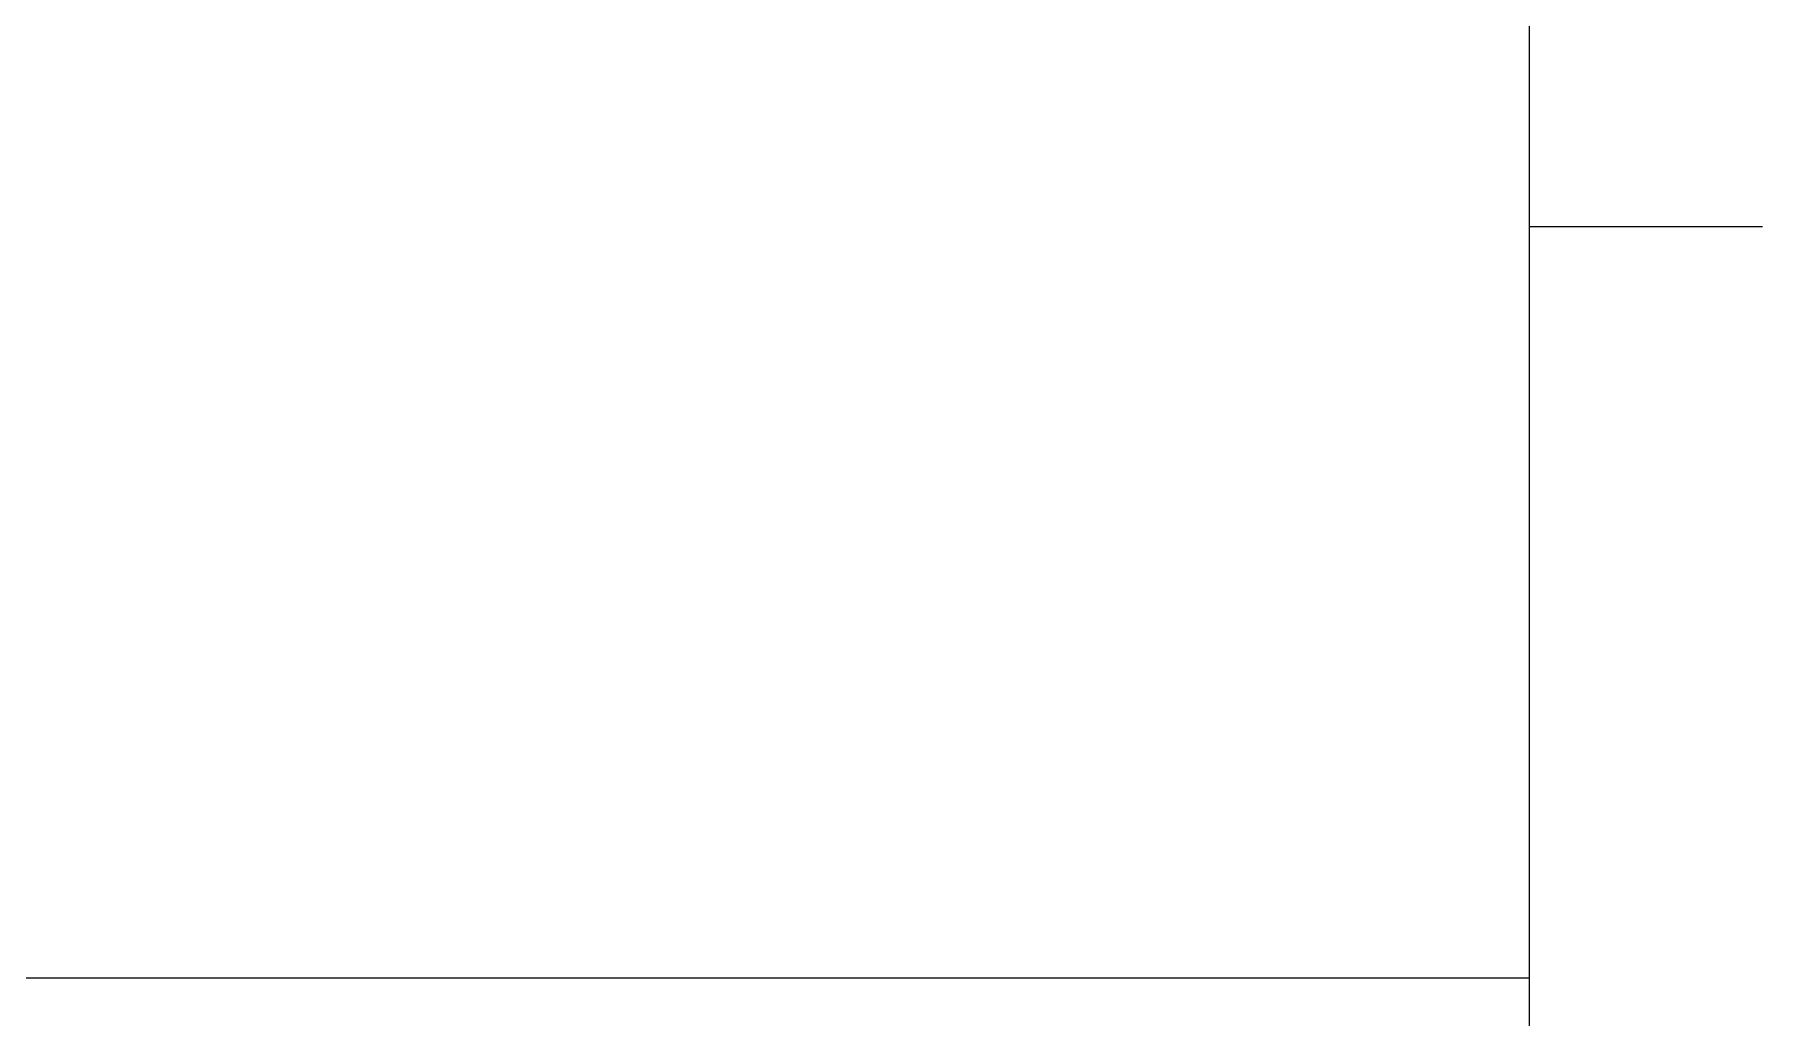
# Paper-space layout 'SHEET3' of a CAD drawing. Header units: metres, sheet in millimetres. Extents: x 491 to 1324, y -5 to 581.
# Drawn here: x 1257.3 to 1323.9, y 44.1 to 82.1 of the extents above; entities that cross this region are included whole.
import ezdxf
from ezdxf.enums import TextEntityAlignment as Align

# ---------------------------------------------------------------- set-up
doc = ezdxf.new("R2010")
doc.units = ezdxf.units.M
doc.layers.get('0').update_dxf_attribs({"color": 6})
doc.layers.add('Notes', color=7, linetype='Continuous')
doc.layers.add('SupportsUG_SP_EXT', color=7, linetype='Continuous')
doc.styles.add('iecISOCP', font='isocp.shx')
doc.styles.get("Standard").update_dxf_attribs({"font": 'arial.ttf'})

# ---------------------------------------------------------------- blocks, each defined once
blk = doc.blocks.new('A1_FRAME_TITLE')
at = {"layer": 'Notes', "linetype": 'Continuous'}
for p, q in [((803.451, 5.973), (803.451, 573.973)), ((803.451, 76.973), (812.437, 76.973))]:
    blk.add_line(p, q, dxfattribs=at)
at = {"layer": 'Notes', "linetype": 'Continuous', "flags": 128}
blk.add_lwpolyline([(-11.549, 47.973), (803.451, 47.973)], dxfattribs=at)
blk.add_attdef('DRAFT_NUM', (10.616, 23.294), '', height=2.5, rotation=90)
at = {"layer": 'Notes', "style": 'iecISOCP', "flags": 8}
blk.add_attdef('VERSION_NO', text='', height=2.5, rotation=90, dxfattribs=at).set_placement((281.951, 43.812), align=Align.MIDDLE_CENTER)
at = {"layer": 'Notes', "style": 'iecISOCP'}
for tag, p in [('CAP_NO', (492.272, 43.457)), ('IE_NUM', (492.134, 37.81)), ('REF_No_1', (314.916, 31.955)), ('REF_1', (341.907, 31.955)), ('HV_SWITCH', (492.548, 31.809)), ('GEN_WO', (421.383, 31.409)), ('REF_No_2', (314.916, 25.955)), ('REF_2', (341.907, 25.955)), ('OH_WO', (421.383, 25.457)), ('UBD_REF', (492.134, 25.473)), ('REF_No_3', (314.916, 19.955)), ('REF_3', (341.907, 19.955)), ('UG_WO', (421.383, 19.697)), ('GIS_MAP_No', (492.134, 19.688)), ('REF_No_4', (314.916, 13.955)), ('REF_4', (341.907, 13.955)), ('HV_OP_DIAG', (492.411, 13.844)), ('SUB_WO', (421.383, 13.457)), ('LGA', (492.03, 7.423)), ('ExportID', (-11.467, 2.39))]:
    blk.add_attdef(tag, p, '', height=2.5, dxfattribs=at)
for tag, height, p in [('T1', 3.5, (663.658, 39.465)), ('T2', 3.5, (663.658, 34.346)), ('scale', 2.5, (547.041, 33.269)), ('T3', 3.5, (663.658, 28.92)), ('DRAWN', 2.5, (547.041, 25.368)), ('T4', 3.5, (663.658, 23.657)), ('REV', 5, (799.139, 17.095)), ('T5', 3.5, (663.658, 18.231)), ('DATE', 2.5, (547.041, 16.88)), ('T6', 3.5, (663.658, 12.969)), ('CHD', 2.5, (547.041, 8.88)), ('DESIGN', 2.5, (584.701, 9.155))]:
    blk.add_attdef(tag, text='', height=height, dxfattribs=at).set_placement(p, align=Align.CENTER)
blk.add_attdef('NUM', text='', height=7, dxfattribs=at).set_placement((771.451, 20.118), align=Align.MIDDLE_CENTER)
for tag, p in [('NS', (769.797, 8.119)), ('SHTS', (784.496, 8.119))]:
    blk.add_attdef(tag, text='', height=2.5, dxfattribs=at).set_placement(p, align=Align.MIDDLE)
at = {"layer": 'Notes', "style": 'iecISOCP', "flags": 1}
for tag, p in [('ProjectType', (-6.374, -26.797)), ('ProjectNumber', (3.011, -26.818)), ('DrawingNumber', (14.965, -26.803)), ('ProjectDescription', (27.015, -26.825)), ('ExportDate', (39.735, -26.789)), ('ExportUserName', (48.606, -26.8)), ('DesignerCompanyName', (60.935, -26.793)), ('ExportAreaOfInterest', (76.551, -26.813)), ('GIS_SUCCESS', (91.448, -26.78)), ('CAD_SUCCESS', (101.24, -26.783)), ('DEPOTCODE', (111.557, -26.877)), ('ExportCategories', (119.534, -26.797)), ('Comments', (133.836, -26.883))]:
    blk.add_attdef(tag, p, '', height=1, dxfattribs=at)

psp = doc.layouts.new('SHEET3')

# ---------------------------------------------------------------- block references
at = {"layer": 'SupportsUG_SP_EXT'}
psp.add_blockref('A1_FRAME_TITLE', (511.506, -2.327), dxfattribs=at)

doc.saveas('drawing.dxf')
